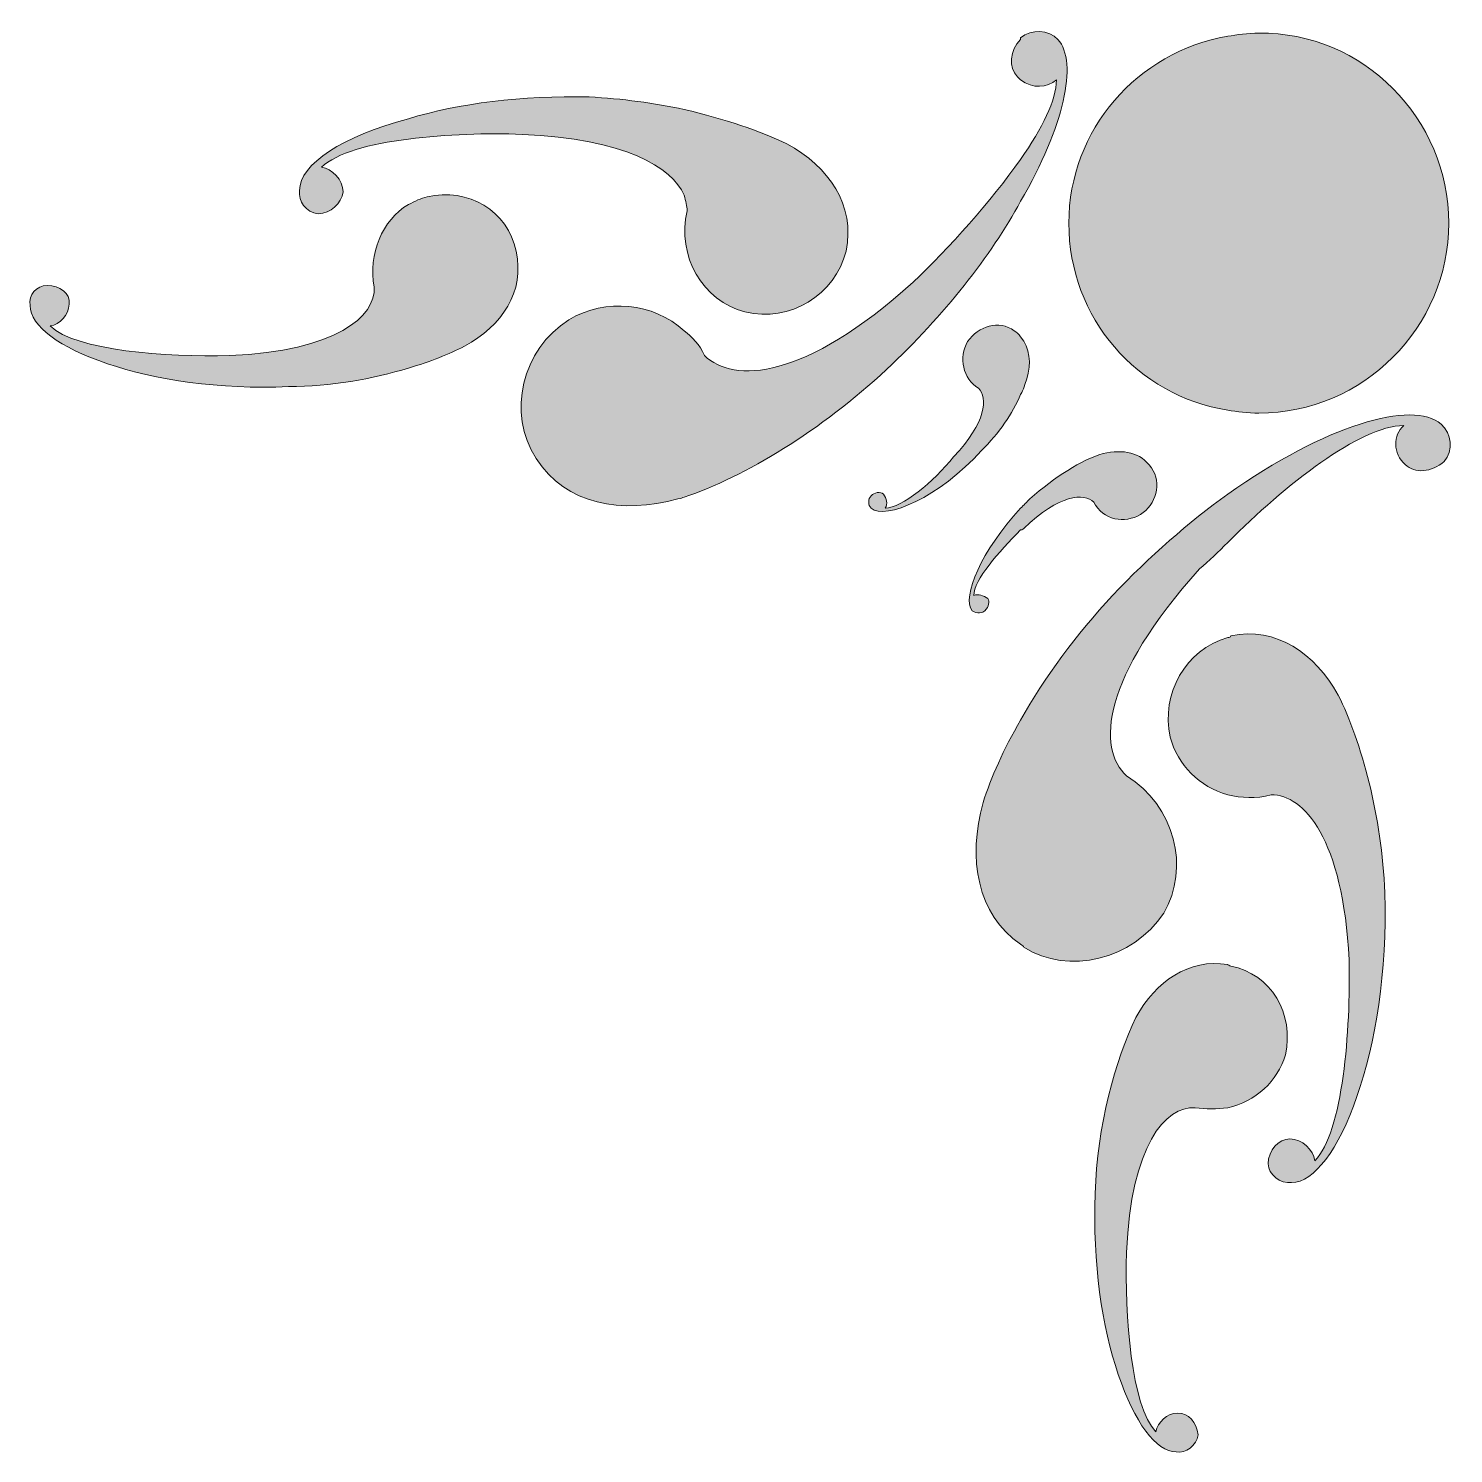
# Model space of a CAD drawing. Header units: inches. Extents: x -257 to 853, y -134 to 976.
import ezdxf

# ---------------------------------------------------------------- set-up
doc = ezdxf.new("R2010")
doc.units = ezdxf.units.IN
doc.header["$MEASUREMENT"] = 0
doc.layers.add('图层 1', color=7, linetype='Continuous')

# ---------------------------------------------------------------- blocks, each defined once
blk = doc.blocks.new('block 2')
at = {"layer": '图层 1', "true_color": 0xffffff}
h = blk.add_hatch(color=7, dxfattribs=at)
h.dxf.hatch_style = 2
edge = h.paths.add_edge_path()
edge.add_spline(control_points=[(516.1, 841.7), (550, 899.9), (561, 949.7), (545.2, 967.9), (537.9, 975.2), (524.6, 976.4), (516.1, 969.1), (516.1, 969.1), (516.1, 967.9), (516.1, 967.9), (507.6, 959.4), (506.4, 946), (513.6, 938.8), (514.8, 937.5), (516.1, 936.3), (516.1, 936.3), (525.8, 929), (536.7, 930.3), (544, 936.3), (544, 920.6), (533, 898.7), (516.1, 874.4), (493, 841.7), (460.2, 805.3), (432.3, 778.6), (347.4, 702.1), (292.8, 699.7), (269.7, 721.5), (266.1, 730), (260, 736.1), (253.9, 740.9), (229.7, 762.8), (193.2, 766.4), (164.1, 749.4), (127.7, 726.4), (115.6, 676.6), (138.6, 641.4), (161.7, 605), (205.4, 597.7), (249.1, 609.9), (251.5, 609.9), (252.7, 611.1), (253.9, 611.1), (301.3, 626.9), (360.7, 663.3), (411.7, 710.6), (456.6, 753.1), (493, 799.2), (516.1, 841.7)], knot_values=[0, 0, 0, 0, 1, 1, 1, 2, 2, 2, 3, 3, 3, 4, 4, 4, 5, 5, 5, 6, 6, 6, 7, 7, 7, 8, 8, 8, 9, 9, 9, 10, 10, 10, 11, 11, 11, 12, 12, 12, 13, 13, 13, 14, 14, 14, 15, 15, 15, 16, 16, 16, 16], degree=3, periodic=1)
h = blk.add_hatch(color=7, dxfattribs=at)
h.dxf.hatch_style = 2
edge = h.paths.add_edge_path()
edge.add_spline(control_points=[(677.5, 679), (684.7, 677.8), (693.2, 676.6), (701.7, 676.6), (783, 676.6), (849.8, 743.4), (849.8, 824.7), (849.8, 906), (783, 974), (701.7, 972.7), (693.2, 972.7), (684.7, 971.5), (677.5, 970.3), (607.1, 958.2), (553.7, 897.5), (553.7, 824.7), (553.7, 750.7), (607.1, 690), (677.5, 679)], knot_values=[0, 0, 0, 0, 1, 1, 1, 2, 2, 2, 3, 3, 3, 4, 4, 4, 5, 5, 5, 6, 6, 6, 6], degree=3, periodic=1)
h = blk.add_hatch(color=7, dxfattribs=at)
h.dxf.hatch_style = 2
edge = h.paths.add_edge_path()
edge.add_spline(control_points=[(-31.3, 832), (-21.6, 832), (-13.1, 840.4), (-11.9, 849), (-11.9, 858.7), (-20.3, 867.1), (-28.8, 868.4), (-16.7, 879.3), (8.8, 886.6), (39.1, 890.2), (68.2, 893.9), (101, 895.1), (127.7, 893.9), (207.8, 890.2), (244.2, 868.4), (253.9, 846.5), (255.1, 841.7), (256.3, 838), (256.3, 834.4), (247.9, 799.2), (268.5, 764), (301.3, 755.5), (336.4, 747), (371.6, 768.9), (380.1, 802.8), (387.4, 839.2), (366.8, 868.4), (334, 886.6), (313.4, 896.3), (285.5, 906), (253.9, 913.3), (230.9, 918.1), (205.4, 921.8), (179.9, 923), (127.7, 924.2), (78, 918.1), (39.1, 906), (-11.9, 892.6), (-45.8, 870.8), (-45.8, 850.2), (-47, 841.7), (-41, 833.2), (-31.3, 832)], knot_values=[0, 0, 0, 0, 1, 1, 1, 2, 2, 2, 3, 3, 3, 4, 4, 4, 5, 5, 5, 6, 6, 6, 7, 7, 7, 8, 8, 8, 9, 9, 9, 10, 10, 10, 11, 11, 11, 12, 12, 12, 13, 13, 13, 14, 14, 14, 14], degree=3, periodic=1)
h = blk.add_hatch(color=7, dxfattribs=at)
h.dxf.hatch_style = 2
edge = h.paths.add_edge_path()
edge.add_spline(control_points=[(53.7, 845.3), (48.8, 844.1), (44, 841.7), (39.1, 839.2), (18.5, 827.1), (7.6, 800.4), (12.4, 774.9), (13.6, 751.9), (-16.7, 725.2), (-100.4, 721.5), (-149, 720.3), (-220.6, 725.2), (-240, 744.6), (-232.7, 745.8), (-225.4, 753.1), (-225.4, 761.6), (-224.2, 770.1), (-232.7, 776.1), (-242.4, 776.1), (-250.9, 776.1), (-257, 768.9), (-255.8, 760.4), (-255.8, 728.8), (-162.3, 692.4), (-54.3, 697.3), (-21.6, 697.3), (11.2, 703.3), (39.1, 711.8), (56.1, 716.7), (70.7, 722.7), (82.8, 728.8), (111.9, 744.6), (130.1, 771.3), (122.9, 802.8), (116.8, 834.4), (85.2, 852.6), (53.7, 845.3)], knot_values=[0, 0, 0, 0, 1, 1, 1, 2, 2, 2, 3, 3, 3, 4, 4, 4, 5, 5, 5, 6, 6, 6, 7, 7, 7, 8, 8, 8, 9, 9, 9, 10, 10, 10, 11, 11, 11, 12, 12, 12, 12], degree=3, periodic=1)
h = blk.add_hatch(color=7, dxfattribs=at)
h.dxf.hatch_style = 2
edge = h.paths.add_edge_path()
edge.add_spline(control_points=[(516.1, 691.2), (518.5, 694.8), (519.7, 699.7), (520.9, 703.3), (524.6, 715.5), (523.3, 727.6), (516.1, 736.1), (514.8, 738.5), (512.4, 739.7), (511.2, 740.9), (499.1, 749.4), (483.3, 744.6), (474.8, 732.4), (467.5, 720.3), (471.2, 703.3), (483.3, 696), (490.6, 688.8), (489.4, 669.3), (463.9, 642.6), (448.1, 623.2), (423.8, 602.6), (410.5, 602.6), (412.9, 606.2), (411.7, 609.9), (409.3, 613.5), (406.8, 615.9), (402, 614.7), (399.6, 612.3), (397.1, 609.9), (397.1, 605), (399.6, 602.6), (410.5, 592.9), (452.9, 611.1), (485.7, 647.5), (499.1, 660.8), (510, 676.6), (516.1, 691.2)], knot_values=[0, 0, 0, 0, 1, 1, 1, 2, 2, 2, 3, 3, 3, 4, 4, 4, 5, 5, 5, 6, 6, 6, 7, 7, 7, 8, 8, 8, 9, 9, 9, 10, 10, 10, 11, 11, 11, 12, 12, 12, 12], degree=3, periodic=1)
h = blk.add_hatch(color=7, dxfattribs=at)
h.dxf.hatch_style = 2
edge = h.paths.add_edge_path()
edge.add_spline(control_points=[(843.7, 668.1), (821.9, 687.5), (752.7, 666.9), (677.5, 613.5), (647.1, 591.7), (616.8, 565), (587.7, 534.6), (559.7, 504.3), (534.3, 470.3), (516.1, 437.5), (502.7, 414.5), (493, 392.6), (486.9, 373.2), (474.8, 329.5), (482.1, 285.9), (516.1, 262.8), (517.3, 261.6), (518.5, 261.6), (518.5, 260.4), (553.7, 238.5), (603.4, 250.7), (627.7, 287.1), (648.3, 322.3), (636.2, 370.8), (598.6, 393.9), (575.5, 415.7), (579.2, 470.3), (655.6, 555.3), (662.9, 561.3), (670.2, 568.6), (677.5, 575.9), (722.4, 620.8), (780.6, 666.9), (814.6, 666.9), (806.1, 659.6), (806.1, 645.1), (815.8, 636.6), (823.1, 629.3), (836.4, 630.5), (846.2, 639), (853.4, 647.5), (852.2, 660.8), (843.7, 668.1)], knot_values=[0, 0, 0, 0, 1, 1, 1, 2, 2, 2, 3, 3, 3, 4, 4, 4, 5, 5, 5, 6, 6, 6, 7, 7, 7, 8, 8, 8, 9, 9, 9, 10, 10, 10, 11, 11, 11, 12, 12, 12, 13, 13, 13, 14, 14, 14, 14], degree=3, periodic=1)
h = blk.add_hatch(color=7, dxfattribs=at)
h.dxf.hatch_style = 2
edge = h.paths.add_edge_path()
edge.add_spline(control_points=[(488.1, 522.5), (491.8, 526.1), (491.8, 529.8), (490.6, 532.2), (486.9, 534.6), (483.3, 535.8), (479.6, 534.6), (479.6, 546.8), (499.1, 568.6), (516.1, 585.6), (517.3, 585.6), (518.5, 586.8), (518.5, 586.8), (546.4, 613.5), (565.8, 614.7), (573.1, 607.4), (580.4, 592.9), (597.4, 590.5), (609.5, 597.7), (621.6, 605), (626.5, 622), (618, 634.1), (609.5, 646.3), (596.2, 648.7), (580.4, 645.1), (563.4, 640.2), (542.8, 626.9), (523.3, 609.9), (520.9, 607.4), (518.5, 605), (516.1, 602.6), (485.7, 569.8), (469.9, 533.4), (478.4, 522.5), (482.1, 520.1), (486.9, 521.3), (488.1, 522.5)], knot_values=[0, 0, 0, 0, 1, 1, 1, 2, 2, 2, 3, 3, 3, 4, 4, 4, 5, 5, 5, 6, 6, 6, 7, 7, 7, 8, 8, 8, 9, 9, 9, 10, 10, 10, 11, 11, 11, 12, 12, 12, 12], degree=3, periodic=1)
h = blk.add_hatch(color=7, dxfattribs=at)
h.dxf.hatch_style = 2
edge = h.paths.add_edge_path()
edge.add_spline(control_points=[(763.6, 457), (745.4, 489.7), (715.1, 510.4), (679.9, 503.1), (679.9, 501.9), (678.7, 501.9), (677.5, 501.9), (644.7, 492.2), (625.3, 458.2), (632.6, 424.2), (638.6, 402.4), (655.6, 385.4), (677.5, 379.3), (688.4, 376.9), (699.3, 375.7), (711.4, 379.3), (736.9, 379.3), (767.3, 345.3), (772.1, 250.7), (773.3, 196.1), (767.3, 115.9), (745.4, 94.1), (744.2, 102.6), (735.7, 111.1), (726, 111.1), (717.5, 111.1), (709, 102.6), (709, 91.7), (709, 83.2), (718.7, 75.9), (727.2, 77.1), (762.4, 77.1), (803.7, 180.3), (800, 302.8), (797.6, 362.3), (781.8, 420.6), (763.6, 457)], knot_values=[0, 0, 0, 0, 1, 1, 1, 2, 2, 2, 3, 3, 3, 4, 4, 4, 5, 5, 5, 6, 6, 6, 7, 7, 7, 8, 8, 8, 9, 9, 9, 10, 10, 10, 11, 11, 11, 12, 12, 12, 12], degree=3, periodic=1)
h = blk.add_hatch(color=7, dxfattribs=at)
h.dxf.hatch_style = 2
edge = h.paths.add_edge_path()
edge.add_spline(control_points=[(679.9, 245.8), (678.7, 245.8), (677.5, 247), (677.5, 247), (647.1, 251.9), (621.6, 233.7), (605.9, 205.8), (590.1, 173), (575.5, 120.8), (574.3, 68.6), (569.5, -39.4), (605.9, -132.8), (637.4, -132.8), (644.7, -134), (653.2, -128), (654.4, -119.5), (653.2, -109.8), (647.1, -102.5), (638.6, -102.5), (630.1, -102.5), (622.9, -109.8), (621.6, -117.1), (602.2, -97.6), (597.4, -26), (598.6, 22.5), (602.2, 106.2), (628.9, 136.6), (652, 135.4), (660.5, 134.1), (669, 134.1), (677.5, 135.4), (699.3, 140.2), (716.3, 156), (722.4, 176.6), (729.6, 208.2), (711.4, 239.7), (679.9, 245.8)], knot_values=[0, 0, 0, 0, 1, 1, 1, 2, 2, 2, 3, 3, 3, 4, 4, 4, 5, 5, 5, 6, 6, 6, 7, 7, 7, 8, 8, 8, 9, 9, 9, 10, 10, 10, 11, 11, 11, 12, 12, 12, 12], degree=3, periodic=1)
at = {"layer": '图层 1', "lineweight": 0}
for points, knots in [([(516.1, 841.7), (550, 899.9), (561, 949.7), (545.2, 967.9), (537.9, 975.2), (524.6, 976.4), (516.1, 969.1), (516.1, 969.1), (516.1, 967.9), (516.1, 967.9), (507.6, 959.4), (506.4, 946), (513.6, 938.8), (514.8, 937.5), (516.1, 936.3), (516.1, 936.3), (525.8, 929), (536.7, 930.3), (544, 936.3), (544, 920.6), (533, 898.7), (516.1, 874.4), (493, 841.7), (460.2, 805.3), (432.3, 778.6), (347.4, 702.1), (292.8, 699.7), (269.7, 721.5), (266.1, 730), (260, 736.1), (253.9, 740.9), (229.7, 762.8), (193.2, 766.4), (164.1, 749.4), (127.7, 726.4), (115.6, 676.6), (138.6, 641.4), (161.7, 605), (205.4, 597.7), (249.1, 609.9), (251.5, 609.9), (252.7, 611.1), (253.9, 611.1), (301.3, 626.9), (360.7, 663.3), (411.7, 710.6), (456.6, 753.1), (493, 799.2), (516.1, 841.7)], [0, 0, 0, 0, 1, 1, 1, 2, 2, 2, 3, 3, 3, 4, 4, 4, 5, 5, 5, 6, 6, 6, 7, 7, 7, 8, 8, 8, 9, 9, 9, 10, 10, 10, 11, 11, 11, 12, 12, 12, 13, 13, 13, 14, 14, 14, 15, 15, 15, 16, 16, 16, 16]), ([(677.5, 679), (684.7, 677.8), (693.2, 676.6), (701.7, 676.6), (783, 676.6), (849.8, 743.4), (849.8, 824.7), (849.8, 906), (783, 974), (701.7, 972.7), (693.2, 972.7), (684.7, 971.5), (677.5, 970.3), (607.1, 958.2), (553.7, 897.5), (553.7, 824.7), (553.7, 750.7), (607.1, 690), (677.5, 679)], [0, 0, 0, 0, 1, 1, 1, 2, 2, 2, 3, 3, 3, 4, 4, 4, 5, 5, 5, 6, 6, 6, 6]), ([(-31.3, 832), (-21.6, 832), (-13.1, 840.4), (-11.9, 849), (-11.9, 858.7), (-20.3, 867.1), (-28.8, 868.4), (-16.7, 879.3), (8.8, 886.6), (39.1, 890.2), (68.2, 893.9), (101, 895.1), (127.7, 893.9), (207.8, 890.2), (244.2, 868.4), (253.9, 846.5), (255.1, 841.7), (256.3, 838), (256.3, 834.4), (247.9, 799.2), (268.5, 764), (301.3, 755.5), (336.4, 747), (371.6, 768.9), (380.1, 802.8), (387.4, 839.2), (366.8, 868.4), (334, 886.6), (313.4, 896.3), (285.5, 906), (253.9, 913.3), (230.9, 918.1), (205.4, 921.8), (179.9, 923), (127.7, 924.2), (78, 918.1), (39.1, 906), (-11.9, 892.6), (-45.8, 870.8), (-45.8, 850.2), (-47, 841.7), (-41, 833.2), (-31.3, 832)], [0, 0, 0, 0, 1, 1, 1, 2, 2, 2, 3, 3, 3, 4, 4, 4, 5, 5, 5, 6, 6, 6, 7, 7, 7, 8, 8, 8, 9, 9, 9, 10, 10, 10, 11, 11, 11, 12, 12, 12, 13, 13, 13, 14, 14, 14, 14]), ([(53.7, 845.3), (48.8, 844.1), (44, 841.7), (39.1, 839.2), (18.5, 827.1), (7.6, 800.4), (12.4, 774.9), (13.6, 751.9), (-16.7, 725.2), (-100.4, 721.5), (-149, 720.3), (-220.6, 725.2), (-240, 744.6), (-232.7, 745.8), (-225.4, 753.1), (-225.4, 761.6), (-224.2, 770.1), (-232.7, 776.1), (-242.4, 776.1), (-250.9, 776.1), (-257, 768.9), (-255.8, 760.4), (-255.8, 728.8), (-162.3, 692.4), (-54.3, 697.3), (-21.6, 697.3), (11.2, 703.3), (39.1, 711.8), (56.1, 716.7), (70.7, 722.7), (82.8, 728.8), (111.9, 744.6), (130.1, 771.3), (122.9, 802.8), (116.8, 834.4), (85.2, 852.6), (53.7, 845.3)], [0, 0, 0, 0, 1, 1, 1, 2, 2, 2, 3, 3, 3, 4, 4, 4, 5, 5, 5, 6, 6, 6, 7, 7, 7, 8, 8, 8, 9, 9, 9, 10, 10, 10, 11, 11, 11, 12, 12, 12, 12]), ([(516.1, 691.2), (518.5, 694.8), (519.7, 699.7), (520.9, 703.3), (524.6, 715.5), (523.3, 727.6), (516.1, 736.1), (514.8, 738.5), (512.4, 739.7), (511.2, 740.9), (499.1, 749.4), (483.3, 744.6), (474.8, 732.4), (467.5, 720.3), (471.2, 703.3), (483.3, 696), (490.6, 688.8), (489.4, 669.3), (463.9, 642.6), (448.1, 623.2), (423.8, 602.6), (410.5, 602.6), (412.9, 606.2), (411.7, 609.9), (409.3, 613.5), (406.8, 615.9), (402, 614.7), (399.6, 612.3), (397.1, 609.9), (397.1, 605), (399.6, 602.6), (410.5, 592.9), (452.9, 611.1), (485.7, 647.5), (499.1, 660.8), (510, 676.6), (516.1, 691.2)], [0, 0, 0, 0, 1, 1, 1, 2, 2, 2, 3, 3, 3, 4, 4, 4, 5, 5, 5, 6, 6, 6, 7, 7, 7, 8, 8, 8, 9, 9, 9, 10, 10, 10, 11, 11, 11, 12, 12, 12, 12]), ([(843.7, 668.1), (821.9, 687.5), (752.7, 666.9), (677.5, 613.5), (647.1, 591.7), (616.8, 565), (587.7, 534.6), (559.7, 504.3), (534.3, 470.3), (516.1, 437.5), (502.7, 414.5), (493, 392.6), (486.9, 373.2), (474.8, 329.5), (482.1, 285.9), (516.1, 262.8), (517.3, 261.6), (518.5, 261.6), (518.5, 260.4), (553.7, 238.5), (603.4, 250.7), (627.7, 287.1), (648.3, 322.3), (636.2, 370.8), (598.6, 393.9), (575.5, 415.7), (579.2, 470.3), (655.6, 555.3), (662.9, 561.3), (670.2, 568.6), (677.5, 575.9), (722.4, 620.8), (780.6, 666.9), (814.6, 666.9), (806.1, 659.6), (806.1, 645.1), (815.8, 636.6), (823.1, 629.3), (836.4, 630.5), (846.2, 639), (853.4, 647.5), (852.2, 660.8), (843.7, 668.1)], [0, 0, 0, 0, 1, 1, 1, 2, 2, 2, 3, 3, 3, 4, 4, 4, 5, 5, 5, 6, 6, 6, 7, 7, 7, 8, 8, 8, 9, 9, 9, 10, 10, 10, 11, 11, 11, 12, 12, 12, 13, 13, 13, 14, 14, 14, 14]), ([(488.1, 522.5), (491.8, 526.1), (491.8, 529.8), (490.6, 532.2), (486.9, 534.6), (483.3, 535.8), (479.6, 534.6), (479.6, 546.8), (499.1, 568.6), (516.1, 585.6), (517.3, 585.6), (518.5, 586.8), (518.5, 586.8), (546.4, 613.5), (565.8, 614.7), (573.1, 607.4), (580.4, 592.9), (597.4, 590.5), (609.5, 597.7), (621.6, 605), (626.5, 622), (618, 634.1), (609.5, 646.3), (596.2, 648.7), (580.4, 645.1), (563.4, 640.2), (542.8, 626.9), (523.3, 609.9), (520.9, 607.4), (518.5, 605), (516.1, 602.6), (485.7, 569.8), (469.9, 533.4), (478.4, 522.5), (482.1, 520.1), (486.9, 521.3), (488.1, 522.5)], [0, 0, 0, 0, 1, 1, 1, 2, 2, 2, 3, 3, 3, 4, 4, 4, 5, 5, 5, 6, 6, 6, 7, 7, 7, 8, 8, 8, 9, 9, 9, 10, 10, 10, 11, 11, 11, 12, 12, 12, 12]), ([(763.6, 457), (745.4, 489.7), (715.1, 510.4), (679.9, 503.1), (679.9, 501.9), (678.7, 501.9), (677.5, 501.9), (644.7, 492.2), (625.3, 458.2), (632.6, 424.2), (638.6, 402.4), (655.6, 385.4), (677.5, 379.3), (688.4, 376.9), (699.3, 375.7), (711.4, 379.3), (736.9, 379.3), (767.3, 345.3), (772.1, 250.7), (773.3, 196.1), (767.3, 115.9), (745.4, 94.1), (744.2, 102.6), (735.7, 111.1), (726, 111.1), (717.5, 111.1), (709, 102.6), (709, 91.7), (709, 83.2), (718.7, 75.9), (727.2, 77.1), (762.4, 77.1), (803.7, 180.3), (800, 302.8), (797.6, 362.3), (781.8, 420.6), (763.6, 457)], [0, 0, 0, 0, 1, 1, 1, 2, 2, 2, 3, 3, 3, 4, 4, 4, 5, 5, 5, 6, 6, 6, 7, 7, 7, 8, 8, 8, 9, 9, 9, 10, 10, 10, 11, 11, 11, 12, 12, 12, 12]), ([(679.9, 245.8), (678.7, 245.8), (677.5, 247), (677.5, 247), (647.1, 251.9), (621.6, 233.7), (605.9, 205.8), (590.1, 173), (575.5, 120.8), (574.3, 68.6), (569.5, -39.4), (605.9, -132.8), (637.4, -132.8), (644.7, -134), (653.2, -128), (654.4, -119.5), (653.2, -109.8), (647.1, -102.5), (638.6, -102.5), (630.1, -102.5), (622.9, -109.8), (621.6, -117.1), (602.2, -97.6), (597.4, -26), (598.6, 22.5), (602.2, 106.2), (628.9, 136.6), (652, 135.4), (660.5, 134.1), (669, 134.1), (677.5, 135.4), (699.3, 140.2), (716.3, 156), (722.4, 176.6), (729.6, 208.2), (711.4, 239.7), (679.9, 245.8)], [0, 0, 0, 0, 1, 1, 1, 2, 2, 2, 3, 3, 3, 4, 4, 4, 5, 5, 5, 6, 6, 6, 7, 7, 7, 8, 8, 8, 9, 9, 9, 10, 10, 10, 11, 11, 11, 12, 12, 12, 12])]:
    blk.add_open_spline(points, degree=3, knots=knots, dxfattribs=at)

msp = doc.modelspace()

# ---------------------------------------------------------------- block references
at = {"layer": '图层 1'}
msp.add_blockref('block 2', (0, 0), dxfattribs=at)

doc.saveas('drawing.dxf')
